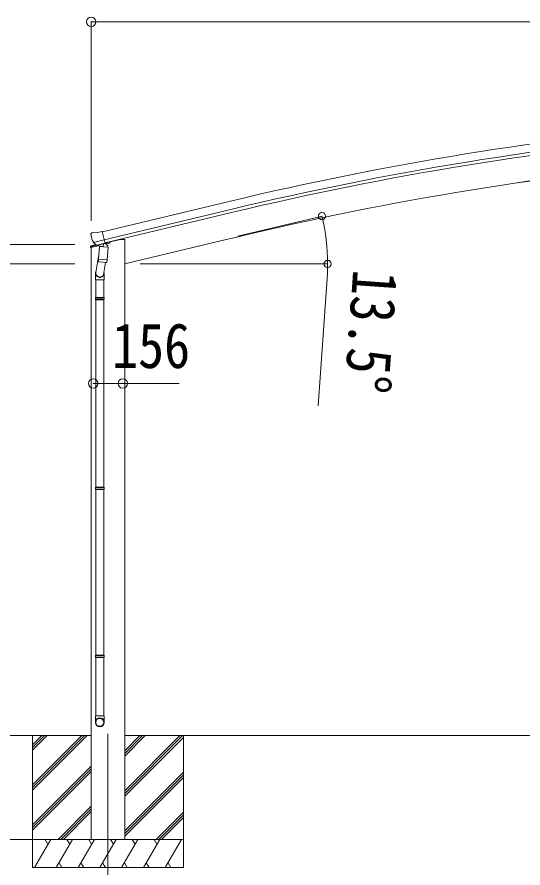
# Model space of a CAD drawing. Units: millimetres at full size; details may follow other scales. Extents: x -13976 to 14131, y -9754 to 9646.
# Drawn here: x -11110 to -8428, y -5937 to -1426 of the extents above; entities that cross this region are included whole.
import ezdxf
from ezdxf.enums import TextEntityAlignment as Align

# ---------------------------------------------------------------- set-up
doc = ezdxf.new("R2010")
doc.units = ezdxf.units.MM
doc.header["$LTSCALE"] = 50
doc.header["$PDMODE"] = 32
doc.header["$PDSIZE"] = 50
for name, color, linetype, lineweight in [('0-0_0', 7, 'Continuous', 9), ('0-1_本体', 4, 'Continuous', 9), ('0-2_部品', 7, 'Continuous', 9), ('0-8_PARTS2', 2, 'Continuous', 9), ('0-A_寸法', 6, 'Continuous', 9)]:
    doc.layers.add(name, color=color, linetype=linetype, lineweight=lineweight)
doc.styles.add('ＭＳ ゴシック', font='')
doc.styles.get('ＭＳ ゴシック').set_extended_font_data('MS Gothic')

msp = doc.modelspace()

# ---------------------------------------------------------------- linework, layer by layer
at = {"layer": '0-0_0'}
for p, q in [((-10716.43, -5235.23), (-11408.07, -5235.23)), ((-11027.43, -5235.23), (-11027.43, -5935.23)), ((-11027.43, -5495.96), (-10766.7, -5235.23)), ((-11027.43, -5510.1), (-10752.56, -5235.23)), ((-11027.43, -5524.24), (-10738.42, -5235.23)), ((-11027.43, -5312.11), (-10950.55, -5235.23)), ((-11027.43, -5297.97), (-10964.69, -5235.23)), ((-11027.43, -5283.83), (-10978.85, -5235.25)), ((-10978.85, -5235.24), (-10978.84, -5235.23)), ((-10538.43, -5343.61), (-10430.05, -5235.23)), ((-10538.43, -5329.47), (-10444.19, -5235.23)), ((-10538.43, -5315.33), (-10458.34, -5235.23)), ((-10538.43, -5235.24), (-2916.43, -5235.24)), ((-10538.43, -5527.46), (-10246.21, -5235.24)), ((-10538.43, -5541.6), (-10232.07, -5235.24)), ((-10538.43, -5555.74), (-10227.43, -5244.75)), ((-10227.43, -5235.23), (-10227.43, -5935.23)), ((-11027.43, -5708.09), (-10716.43, -5397.09)), ((-11027.43, -5722.23), (-10716.43, -5411.24)), ((-11027.43, -5736.38), (-10716.43, -5425.38)), ((-10538.43, -5739.59), (-10227.43, -5428.59)), ((-10538.43, -5753.73), (-10227.43, -5442.74)), ((-10538.43, -5767.88), (-10227.43, -5456.88)), ((-10892.44, -5785.23), (-10716.43, -5609.23)), ((-10878.3, -5785.23), (-10716.43, -5623.37)), ((-10864.16, -5785.23), (-10716.43, -5637.51)), ((-10371.94, -5785.23), (-10227.43, -5640.72)), ((-10357.8, -5785.23), (-10227.43, -5654.87)), ((-10343.66, -5785.23), (-10227.43, -5669.01)), ((-10227.43, -5785.23), (-11027.43, -5785.23)), ((-11017.14, -5935.23), (-10930.54, -5785.23)), ((-10945.54, -5811.21), (-10960.54, -5785.23)), ((-10901.67, -5935.23), (-10815.07, -5785.23)), ((-10830.07, -5811.22), (-10845.07, -5785.23)), ((-10786.2, -5935.23), (-10699.6, -5785.23)), ((-10714.6, -5811.22), (-10729.6, -5785.23)), ((-10670.73, -5935.23), (-10584.13, -5785.23)), ((-10599.13, -5811.21), (-10614.13, -5785.23)), ((-10555.26, -5935.23), (-10468.66, -5785.23)), ((-10483.66, -5811.21), (-10498.66, -5785.23)), ((-10439.79, -5935.23), (-10353.19, -5785.23)), ((-10383.19, -5785.23), (-10368.19, -5811.21)), ((-10324.32, -5935.23), (-10237.72, -5785.23)), ((-11027.43, -5935.23), (-10227.43, -5935.23)), ((-10886.68, -5909.25), (-10871.68, -5935.23)), ((-10771.2, -5909.25), (-10756.2, -5935.23)), ((-10655.73, -5909.25), (-10640.74, -5935.23)), ((-10540.26, -5909.25), (-10525.27, -5935.23)), ((-10424.79, -5909.25), (-10409.8, -5935.23)), ((-10309.32, -5909.25), (-10294.33, -5935.23))]:
    msp.add_line(p, q, dxfattribs=at)
at = {"layer": '0-1_本体'}
for p, q in [((-9978.87, -2402.31), (-10657.04, -2564.9)), ((-9968.8, -2444.29), (-10646.96, -2606.88)), ((-9964.88, -2460.65), (-10643.03, -2623.24)), ((-10538.45, -2605.23), (-10538.45, -5785.23)), ((-10538.43, -2735.17), (-10000.46, -2606.02)), ((-10538.43, -2735.19), (-10000.47, -2606.04)), ((-10000.47, -2606.04), (-9951.1, -2594.18)), ((-10000.46, -2606.02), (-9951.09, -2594.16)), ((-10716.45, -2642.18), (-10716.45, -5785.23))]:
    msp.add_line(p, q, dxfattribs=at)
msp.add_lwpolyline([(-10538.53, -2605.23), (-10562.53, -2605.23), (-10716.45, -2642.18)], dxfattribs=at)
for centre, radius, start, end in [((-5949.35, -19267.41), 17339.81, 95.02765, 103.43754), ((-5949.35, -19267.41), 17296.63, 95.0278, 103.43739), ((-5949.35, -19267.41), 17279.81, 95.0278, 103.43739), ((-5953.1, -19247.05), 17126.06, 95.00003, 103.5), ((-5953.09, -19247.03), 17126.06, 95.00003, 103.5)]:
    msp.add_arc(centre, radius, start, end, dxfattribs=at)
at = {"layer": '0-2_部品'}
for p, q in [((-10711.18, -2569.68), (-10697.99, -2566.52)), ((-10683.44, -2569.19), (-10696.7, -2566.49)), ((-10683.44, -2569.19), (-10657.5, -2562.97)), ((-10718.49, -2580.51), (-10718.22, -2581.66)), ((-10714.27, -2571.93), (-10718.13, -2578.23)), ((-10704.44, -2620.81), (-10646.93, -2607.01)), ((-10719.63, -2648.8), (-10676.92, -2638.55)), ((-10719.63, -2641.91), (-10719.63, -2648.8)), ((-10691.02, -2632.68), (-10717.33, -2639)), ((-10687.59, -2635.72), (-10703.96, -2621.23)), ((-10684.88, -2636.29), (-10677.36, -2634.49)), ((-10684.04, -2636.18), (-10682.51, -2635.82)), ((-10682.51, -2635.82), (-10645.81, -2627.01)), ((-10680.67, -2636.05), (-10680.72, -2636.79)), ((-10679.97, -2637.83), (-10654.15, -2644.26)), ((-10673.05, -2643.17), (-10677.73, -2710.01)), ((-10627.36, -2646.37), (-10673.05, -2643.17)), ((-10671.28, -2639.99), (-10671.51, -2643.28)), ((-10651.76, -2628.83), (-10652.78, -2643.44)), ((-10645.81, -2627.01), (-10644.28, -2626.64)), ((-10642.72, -2624.53), (-10641.78, -2624.6)), ((-10641.78, -2624.6), (-10628.47, -2639.92)), ((-10637.8, -2629.16), (-10618.91, -2624.62)), ((-10632.04, -2713.21), (-10627.36, -2646.37)), ((-10628.47, -2639.92), (-10628.91, -2646.26)), ((-10615.07, -2616.54), (-10615.07, -2619.76)), ((-10675.99, -2685.24), (-10691.91, -2781.41)), ((-10678.58, -2722.48), (-10677.71, -2710.01)), ((-10678.19, -2723.83), (-10678.19, -2723.83)), ((-10632.04, -2713.21), (-10677.73, -2710.01)), ((-10676.74, -2724.61), (-10635.04, -2727.53)), ((-10640.47, -2727.15), (-10651.2, -2790.74)), ((-10632.05, -2713.2), (-10632.94, -2725.9)), ((-10694.06, -2818.58), (-10694.06, -2784.22)), ((-10648.06, -2783.92), (-10648.06, -2818.58)), ((-10648.06, -2818.58), (-10694.06, -2818.58)), ((-10692.06, -2818.58), (-10692.06, -2912.58)), ((-10650.06, -2818.58), (-10650.06, -2912.58)), ((-10694.06, -2914.58), (-10693.06, -2912.58)), ((-10648.06, -2914.58), (-10694.06, -2914.58)), ((-10648.06, -2922.58), (-10694.06, -2922.58)), ((-10649.06, -2912.58), (-10693.06, -2912.58)), ((-10649.06, -2924.58), (-10693.06, -2924.58)), ((-10692.06, -2924.58), (-10692.06, -3918.76)), ((-10650.06, -2924.58), (-10650.06, -3918.76)), ((-10648.06, -2914.58), (-10649.06, -2912.58)), ((-10648.06, -2922.58), (-10649.06, -2924.58)), ((-10648.06, -2914.58), (-10648.06, -2922.58)), ((-10694.06, -3920.76), (-10693.06, -3918.76)), ((-10648.06, -3920.76), (-10694.06, -3920.76)), ((-10649.06, -3918.76), (-10693.06, -3918.76)), ((-10648.06, -3920.76), (-10649.06, -3918.76)), ((-10648.06, -3920.76), (-10648.06, -3928.76)), ((-10648.06, -3928.76), (-10694.06, -3928.76)), ((-10649.06, -3930.76), (-10693.06, -3930.76)), ((-10692.06, -3930.76), (-10692.06, -4808.95)), ((-10650.06, -3930.76), (-10650.06, -4808.95)), ((-10648.06, -3928.76), (-10649.06, -3930.76)), ((-10694.06, -4810.95), (-10693.06, -4808.95)), ((-10648.06, -4810.95), (-10694.06, -4810.95)), ((-10648.06, -4818.95), (-10694.06, -4818.95)), ((-10649.06, -4808.95), (-10693.06, -4808.95)), ((-10649.06, -4820.95), (-10693.06, -4820.95)), ((-10692.06, -4820.95), (-10692.06, -5130.95)), ((-10650.06, -4820.95), (-10650.06, -5130.95)), ((-10648.06, -4810.95), (-10649.06, -4808.95)), ((-10648.06, -4818.95), (-10649.06, -4820.95)), ((-10648.06, -4810.95), (-10648.06, -4818.95)), ((-10694.06, -5165.09), (-10694.06, -5130.95)), ((-10648.06, -5130.95), (-10694.06, -5130.95)), ((-10648.06, -5165.09), (-10648.06, -5130.95))]:
    msp.add_line(p, q, dxfattribs=at)
for points in [[(-10652.08, -2628.42), (-10642.35, -2626.08), (-10657.5, -2562.97)], [(-10704.71, -2620.24), (-10704.12, -2621.08), (-10703.96, -2621.23)], [(-10652.08, -2628.42), (-10652.31, -2628.57), (-10677.08, -2634.51), (-10677.36, -2634.49)], [(-10694.06, -2914.58), (-10694.06, -2922.58), (-10693.06, -2924.58)], [(-10694.06, -3920.76), (-10694.06, -3928.76), (-10693.06, -3930.76)], [(-10694.06, -4810.95), (-10694.06, -4818.95), (-10693.06, -4820.95)]]:
    msp.add_lwpolyline(points, dxfattribs=at)
for centre, radius, start, end in [((-10710.01, -2574.54), 5, 103.5, 148.5), ((-10697.29, -2569.43), 3, 78.5, 103.5), ((-10521.41, -2534.41), 202.4, 193.5, 205.09125), ((-10716.63, -2641.91), 3, 103.5, 180), ((-10684.16, -2635.7), 0.5, 248.23754, 283.5), ((-10681.17, -2636.01), 0.5, 356, 103.5), ((-10679.73, -2636.86), 1, 176, 256), ((-10653.8, -2643.29), 1.03, 250.03897, 351.96569), ((-10651.16, -2628.91), 0.604, 100.59842, 172.20595), ((-10644.39, -2626.15), 0.5, 283.5, 318.76246), ((-10620.07, -2619.76), 5, 283.5, 0), ((-10676.64, -2722.65), 1.95, 175.04017, 217.47766), ((-10676.6, -2722.62), 2, 217.40962, 266), ((-10634.9, -2725.54), 2, 266, 349.46843), ((-10664.06, -2784.22), 30, 177.45142, 180)]:
    msp.add_arc(centre, radius, start, end, dxfattribs=at)
for centre, major_axis, ratio, start_param, end_param in [((-10715.57, -2579.79), (-1.57, -2.57), 0.99628, 4.712389, 5.4996506), ((-10685.6, -2633.47), (-0.73, -2.92), 0.997631, 5.8041905, 6.6006116), ((-10685.54, -2633.24), (2.63, 3.16), 0.650902, 4.0958226, 4.1686332), ((-10685.57, -2633.37), (-0.73, -2.92), 0.997631, 0.3902369, 0.4789948), ((-10671.06, -2783.92), (23, 0), 0.996195, 2.5560258, 6.5663028), ((-10671.06, -2783.92), (21, 0), 0.996195, 2.9349147, 5.9512394), ((-10671.06, -5163.35), (-23, 0), 0.996195, 3.1415927, 6.2831853), ((-10671.06, -5165.09), (-23, 0), 0.996195, 3.1415927, 6.2831853), ((-10671.06, -5165.09), (0, -23.43), 0.981806, 4.712389, 7.8539816)]:
    msp.add_ellipse(centre, major_axis=major_axis, ratio=ratio, start_param=start_param, end_param=end_param, dxfattribs=at)
msp.add_ellipse((-10671.06, -5165.09), major_axis=(21, 0), ratio=0.996195, dxfattribs=at)
at = {"layer": '0-8_PARTS2'}
msp.add_line((-10627.45, -5226.02), (-10627.45, -6076.27), dxfattribs=at)
at = {"layer": '0-A_寸法'}
for p, q in [((-2738.42, -1451.34), (-10716.45, -1451.34)), ((-10716.45, -1451.34), (-10716.45, -2506.16)), ((-9938.7, -2588.55), (-9492.18, -2481.35)), ((-11851.85, -2632.08), (-10802.76, -2632.08)), ((-11245.62, -2735.23), (-10802.76, -2735.23)), ((-10457.15, -2735.23), (-9462.13, -2735.23)), ((-9465.82, -2811.69), (-9513.47, -3487.21)), ((-10705.35, -3368.46), (-10549.35, -3368.46)), ((-10549.35, -3368.46), (-10249.35, -3368.46)), ((-11245.62, -5235.23), (-10802.86, -5235.23)), ((-11851.85, -5785.23), (-11026.93, -5785.23))]:
    msp.add_line(p, q, dxfattribs=at)
for centre in [(-9493.15, -2481.58), (-9463.13, -2735.23)]:
    msp.add_circle(centre, 19.12, dxfattribs=at)
for start, end in [(0, 13.5), (355.9652, 0)]:
    msp.add_arc((-10549.68, -2735.23), 1086.56, start, end, dxfattribs=at)
for p in [(-10716.45, -1451.34), (-10705.35, -3368.46), (-10549.35, -3368.46)]:
    msp.add_point(p, dxfattribs=at)

# ---------------------------------------------------------------- texts
at = {"layer": '0-A_寸法', "color": 7, "style": 'ＭＳ ゴシック', "width": 0.85}
msp.add_text('13.5°', height=238.3, rotation=265.965, dxfattribs=at).set_placement((-9398.34, -2755.94), align=Align.BOTTOM_LEFT)
msp.add_text('156', height=238.3, dxfattribs=at).set_placement((-10605.6, -3358.46), align=Align.BOTTOM_LEFT)

doc.saveas('drawing.dxf')
